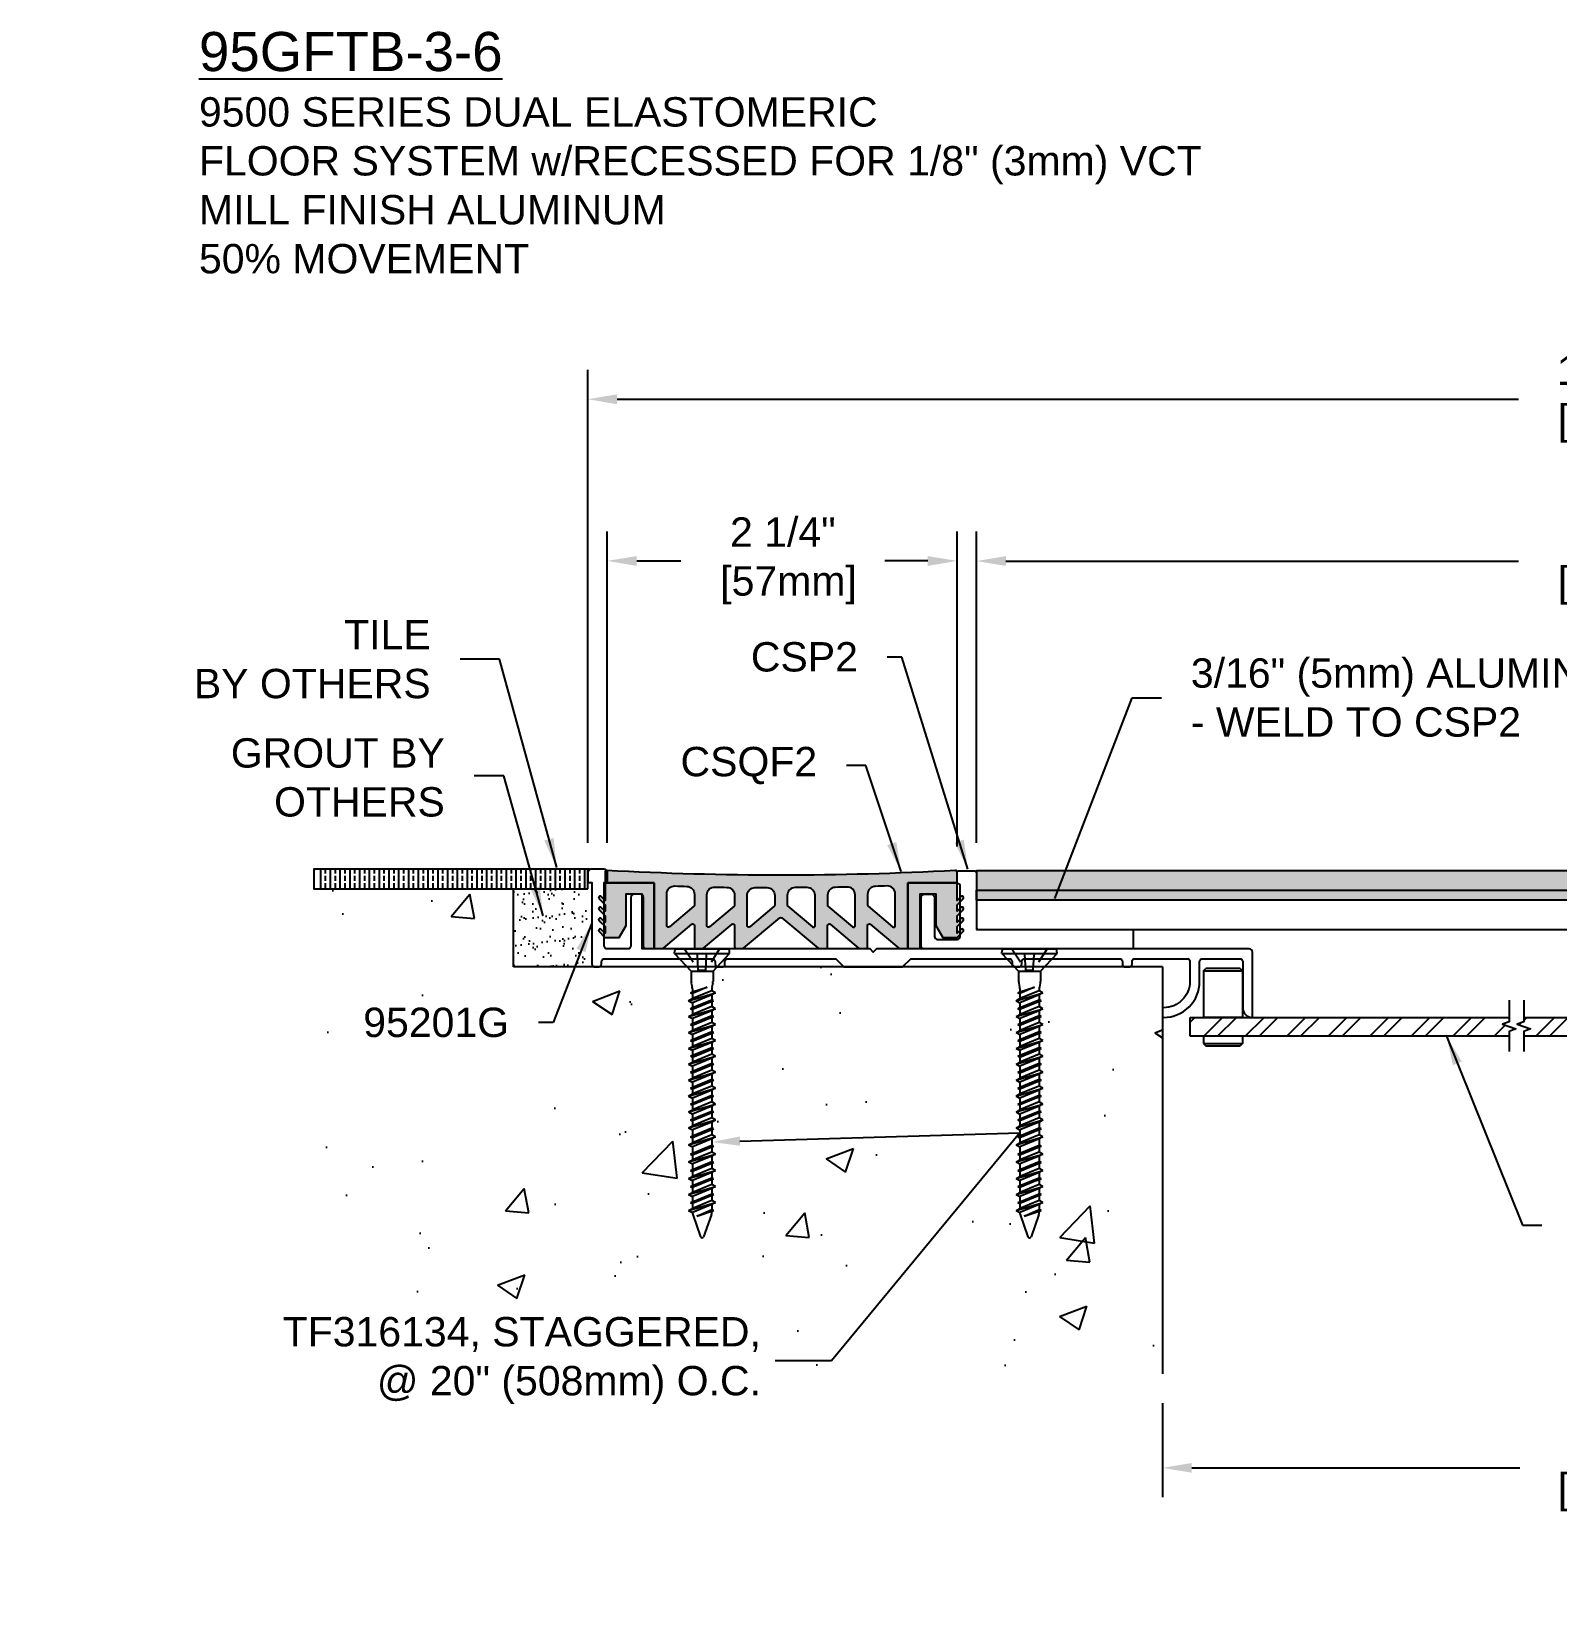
# Model space of a CAD drawing. Header units: inches. Extents: x -1.2 to 38.7, y -2.6 to 7.4.
# Drawn here: x -1.23 to 8.52, y -2.65 to 7.38 of the extents above; entities that cross this region are included whole.
import ezdxf
from ezdxf import colors
from ezdxf.entities.mleader import LeaderData, LeaderLine
from ezdxf.math import Vec2, Vec3

# ---------------------------------------------------------------- set-up
doc = ezdxf.new("R2010")
doc.units = ezdxf.units.IN
doc.header["$MEASUREMENT"] = 0
doc.linetypes.add('DASHED', pattern=[0.75, 0.5, -0.25])
for name, color, linetype in [('anchors', 4, 'Continuous'), ('conditions', 1, 'Continuous'), ('dimensions', 3, 'Continuous'), ('FILLER', 2, 'Continuous'), ('METALS', 7, 'Continuous'), ('text', 2, 'Continuous')]:
    doc.layers.add(name, color=color, linetype=linetype)
doc.styles.add('ARIAL', font='arial.ttf')
doc.dimstyles.new('Arial', dxfattribs={"dimtxt": 0.1875, "dimasz": 0.1875, "dimexe": 0.1875, "dimexo": 0.1875, "dimgap": 0.1875, "dimtad": 0, "dimtih": 1, "dimtoh": 1, "dimdec": 4, "dimzin": 0, "dimdsep": 46, "dimlunit": 4, "dimtxsty": 'ARIAL', "dimcen": 0.09, "dimadec": 0, "dimazin": 0, "dimtfac": 1, "dimtdec": 4, "dimtofl": 0, "dimtmove": 0, "dimatfit": 3, "dimfxl": 0, "dimfrac": 2, "dimtolj": 1, "dimtzin": 0, "dimarcsym": 0})

# ---------------------------------------------------------------- blocks, each defined once
blk = doc.blocks.new('*D1')
at = {"layer": 'DEFPOINTS', "color": 0}
for p in [(13.181, 3.996), (4.806, 2.008), (13.181, 1.903)]:
    blk.add_point(p, dxfattribs=at)
at = {"layer": 'dimensions', "color": 0, "lineweight": -2}
for p, q in [((4.806, 2.195), (4.806, 4.184)), ((13.181, 2.09), (13.181, 4.184)), ((4.994, 3.996), (8.269, 3.996)), ((12.994, 3.996), (9.719, 3.996))]:
    blk.add_line(p, q, dxfattribs=at)
at = {"layer": 'dimensions', "color": 0}
for points in [[(4.994, 4.028), (4.994, 3.965), (4.806, 3.996)], [(12.994, 4.028), (12.994, 3.965), (13.181, 3.996)]]:
    blk.add_solid(points, dxfattribs=at)
at = {"layer": 'dimensions', "color": 0, "insert": (8.994, 3.996), "char_height": 0.1875, "attachment_point": 5, "style": 'ARIAL'}
blk.add_mtext('\\A1;8 3/8"\\P [213mm]', dxfattribs=at)
blk = doc.blocks.new('*D2')
at = {"layer": 'DEFPOINTS', "color": 0}
for p in [(15.666, 5.03), (2.321, 2.008), (15.666, 2.008)]:
    blk.add_point(p, dxfattribs=at)
at = {"layer": 'dimensions', "color": 0, "lineweight": -2}
for p, q in [((2.321, 2.195), (2.321, 5.217)), ((15.666, 2.195), (15.666, 5.217)), ((2.509, 5.03), (8.269, 5.03)), ((15.479, 5.03), (9.719, 5.03))]:
    blk.add_line(p, q, dxfattribs=at)
at = {"layer": 'dimensions', "color": 0}
for points in [[(2.509, 5.061), (2.509, 4.998), (2.321, 5.03)], [(15.479, 5.061), (15.479, 4.998), (15.666, 5.03)]]:
    blk.add_solid(points, dxfattribs=at)
at = {"layer": 'dimensions', "color": 0, "insert": (8.994, 5.03), "char_height": 0.1875, "attachment_point": 5, "style": 'ARIAL'}
blk.add_mtext('\\A1;1\'-1 3/8"\\P [339mm]', dxfattribs=at)
blk = doc.blocks.new('*D4')
at = {"layer": 'DEFPOINTS', "color": 0}
for p in [(5.994, -1.196), (11.994, -1.196), (11.994, -1.797)]:
    blk.add_point(p, dxfattribs=at)
at = {"layer": 'dimensions', "color": 0, "lineweight": -2}
for p, q in [((5.994, -1.383), (5.994, -1.985)), ((11.994, -1.383), (11.994, -1.985)), ((6.181, -1.797), (8.278, -1.797)), ((11.806, -1.797), (9.71, -1.797))]:
    blk.add_line(p, q, dxfattribs=at)
at = {"layer": 'dimensions', "color": 0}
for points in [[(6.181, -1.766), (6.181, -1.828), (5.994, -1.797)], [(11.806, -1.766), (11.806, -1.828), (11.994, -1.797)]]:
    blk.add_solid(points, dxfattribs=at)
at = {"layer": 'dimensions', "color": 0, "insert": (8.994, -1.797), "char_height": 0.1875, "attachment_point": 5, "style": 'ARIAL'}
blk.add_mtext('\\A1;6"\\P [152mm]', dxfattribs=at)
blk = doc.blocks.new('*D5')
at = {"layer": 'DEFPOINTS', "color": 0}
for p in [(4.681, 3.997), (2.446, 2.008), (4.681, 1.985)]:
    blk.add_point(p, dxfattribs=at)
at = {"layer": 'dimensions', "color": 0, "lineweight": -2}
for p, q in [((2.446, 2.195), (2.446, 4.184)), ((4.681, 2.173), (4.681, 4.184)), ((2.634, 3.997), (2.916, 3.997)), ((4.494, 3.997), (4.22, 3.997))]:
    blk.add_line(p, q, dxfattribs=at)
at = {"layer": 'dimensions', "color": 0}
for points in [[(2.634, 4.028), (2.634, 3.965), (2.446, 3.997)], [(4.494, 4.028), (4.494, 3.965), (4.681, 3.997)]]:
    blk.add_solid(points, dxfattribs=at)
at = {"layer": 'dimensions', "color": 0, "insert": (3.568, 3.997), "char_height": 0.1875, "attachment_point": 5, "style": 'ARIAL'}
blk.add_mtext('\\A1;2 1/4"\\P [57mm]', dxfattribs=at)
blk = doc.blocks.new('csp2')
blk.add_lwpolyline([(0, 0.33, -0.414214), (0.02, 0.35), (0.066, 0.35, -0.414214), (0.086, 0.33), (0.086, 0.08, 0.414214), (0.106, 0.06), (0.23, 0.06, 0.414214), (0.25, 0.08), (0.25, 0.405, 0.414214), (0.24, 0.415, -0.414214), (0.23, 0.425), (0.23, 0.49, -0.414214), (0.24, 0.5), (0.335, 0.5, -0.414214), (0.355, 0.48), (0.355, 0.135, 0.414214), (0.365, 0.125), (1.355, 0.125), (1.355, 0), (0.335, 0), (0.02, 0, -0.414214), (0, 0.02)], format="xyb", close=True)
blk = doc.blocks.new('A$C63CB1885')
for p, q in [((-0.176, 0), (-0.175, 0.018)), ((-0.176, 0), (0.176, 0)), ((-0.176, 0), (-0.07, -0.113)), ((-0.163, 0.029), (0.163, 0.029)), ((0.07, -0.113), (0.176, 0)), ((0.176, 0), (0.175, 0.018)), ((-0.07, -0.113), (0.07, -0.113)), ((-0.07, -0.113), (-0.07, -0.18)), ((-0.069, -0.189), (-0.063, -0.215)), ((0.069, -0.189), (0.063, -0.215)), ((0.07, -0.113), (0.07, -0.18)), ((-0.086, -0.302), (0.086, -0.251)), ((-0.086, -0.302), (-0.062, -0.289)), ((-0.074, -0.251), (0.032, -0.215)), ((-0.074, -0.251), (-0.062, -0.245)), ((-0.074, -0.251), (-0.062, -0.257)), ((-0.062, -0.245), (0.032, -0.215)), ((0.032, -0.215), (-0.062, -0.257)), ((-0.062, -0.225), (-0.062, -0.245)), ((0.062, -0.238), (-0.062, -0.289)), ((-0.062, -0.257), (-0.062, -0.289)), ((0.062, -0.264), (-0.062, -0.315)), ((-0.062, -0.346), (0.062, -0.296)), ((0.062, -0.225), (0.062, -0.238)), ((0.086, -0.251), (0.062, -0.238)), ((0.086, -0.251), (0.062, -0.264)), ((0.062, -0.264), (0.062, -0.296)), ((0.074, -0.302), (0.062, -0.296)), ((-0.086, -0.302), (-0.062, -0.315)), ((-0.086, -0.403), (0.086, -0.353)), ((-0.086, -0.403), (-0.062, -0.391)), ((-0.074, -0.353), (0.074, -0.302)), ((-0.074, -0.353), (-0.062, -0.346)), ((-0.074, -0.353), (-0.062, -0.359)), ((0.062, -0.308), (-0.062, -0.359)), ((-0.062, -0.315), (-0.062, -0.346)), ((0.062, -0.34), (-0.062, -0.391)), ((-0.062, -0.359), (-0.062, -0.391)), ((0.062, -0.366), (-0.062, -0.416)), ((-0.062, -0.448), (0.062, -0.397)), ((0.074, -0.302), (0.062, -0.308)), ((0.062, -0.308), (0.062, -0.34)), ((0.086, -0.353), (0.062, -0.34)), ((0.086, -0.353), (0.062, -0.366)), ((0.062, -0.366), (0.062, -0.397)), ((0.074, -0.403), (0.062, -0.397)), ((-0.086, -0.403), (-0.062, -0.416)), ((-0.086, -0.505), (0.086, -0.454)), ((-0.086, -0.505), (-0.062, -0.492)), ((-0.074, -0.454), (0.074, -0.403)), ((-0.074, -0.454), (-0.062, -0.448)), ((-0.074, -0.454), (-0.062, -0.46)), ((0.062, -0.41), (-0.062, -0.46)), ((-0.062, -0.416), (-0.062, -0.448)), ((0.062, -0.441), (-0.062, -0.492)), ((-0.062, -0.46), (-0.062, -0.492)), ((0.062, -0.467), (-0.062, -0.518)), ((-0.062, -0.55), (0.062, -0.499)), ((0.074, -0.403), (0.062, -0.41)), ((0.062, -0.41), (0.062, -0.441)), ((0.086, -0.454), (0.062, -0.441)), ((0.086, -0.454), (0.062, -0.467)), ((0.062, -0.467), (0.062, -0.499)), ((0.074, -0.505), (0.062, -0.499)), ((-0.086, -0.505), (-0.062, -0.518)), ((-0.086, -0.607), (0.086, -0.556)), ((-0.086, -0.607), (-0.062, -0.594)), ((-0.074, -0.556), (0.074, -0.505)), ((-0.074, -0.556), (-0.062, -0.55)), ((-0.074, -0.556), (-0.062, -0.562)), ((0.062, -0.511), (-0.062, -0.562)), ((-0.062, -0.518), (-0.062, -0.55)), ((0.062, -0.543), (-0.062, -0.594)), ((-0.062, -0.562), (-0.062, -0.594)), ((0.062, -0.569), (-0.062, -0.619)), ((-0.062, -0.651), (0.062, -0.6)), ((0.074, -0.505), (0.062, -0.511)), ((0.062, -0.511), (0.062, -0.543)), ((0.086, -0.556), (0.062, -0.543)), ((0.086, -0.556), (0.062, -0.569)), ((0.062, -0.569), (0.062, -0.6)), ((0.074, -0.607), (0.062, -0.6)), ((-0.086, -0.607), (-0.062, -0.619)), ((-0.086, -0.708), (0.086, -0.657)), ((-0.086, -0.708), (-0.062, -0.695)), ((-0.074, -0.657), (0.074, -0.607)), ((-0.074, -0.657), (-0.062, -0.651)), ((-0.074, -0.657), (-0.062, -0.664)), ((0.062, -0.613), (-0.062, -0.664)), ((-0.062, -0.619), (-0.062, -0.651)), ((0.062, -0.644), (-0.062, -0.695)), ((-0.062, -0.664), (-0.062, -0.695)), ((0.062, -0.67), (-0.062, -0.721)), ((0.074, -0.607), (0.062, -0.613)), ((0.062, -0.613), (0.062, -0.644)), ((0.086, -0.657), (0.062, -0.644)), ((0.086, -0.657), (0.062, -0.67)), ((0.062, -0.67), (0.062, -0.702)), ((-0.086, -0.708), (-0.062, -0.721)), ((-0.086, -0.81), (0.086, -0.759)), ((-0.086, -0.81), (-0.062, -0.797)), ((-0.074, -0.759), (0.074, -0.708)), ((-0.074, -0.759), (-0.062, -0.753)), ((-0.074, -0.759), (-0.062, -0.765)), ((-0.062, -0.753), (0.062, -0.702)), ((0.062, -0.714), (-0.062, -0.765)), ((-0.062, -0.721), (-0.062, -0.753)), ((0.062, -0.746), (-0.062, -0.797)), ((-0.062, -0.765), (-0.062, -0.797)), ((0.062, -0.772), (-0.062, -0.823)), ((0.074, -0.708), (0.062, -0.702)), ((0.074, -0.708), (0.062, -0.714)), ((0.062, -0.714), (0.062, -0.746)), ((0.086, -0.759), (0.062, -0.746)), ((0.086, -0.759), (0.062, -0.772)), ((0.062, -0.772), (0.062, -0.804)), ((-0.086, -0.81), (-0.062, -0.823)), ((-0.086, -0.911), (0.086, -0.86)), ((-0.086, -0.911), (-0.062, -0.898)), ((-0.074, -0.86), (0.074, -0.81)), ((-0.074, -0.86), (-0.062, -0.854)), ((-0.074, -0.86), (-0.062, -0.867)), ((-0.062, -0.854), (0.062, -0.804)), ((0.062, -0.816), (-0.062, -0.867)), ((-0.062, -0.823), (-0.062, -0.854)), ((0.062, -0.848), (-0.062, -0.898)), ((-0.062, -0.867), (-0.062, -0.898)), ((0.062, -0.873), (-0.062, -0.924)), ((0.074, -0.81), (0.062, -0.804)), ((0.074, -0.81), (0.062, -0.816)), ((0.062, -0.816), (0.062, -0.848)), ((0.086, -0.86), (0.062, -0.848)), ((0.086, -0.86), (0.062, -0.873)), ((0.062, -0.873), (0.062, -0.905)), ((-0.086, -0.911), (-0.062, -0.924)), ((-0.086, -1.013), (0.086, -0.962)), ((-0.086, -1.013), (-0.062, -1)), ((-0.074, -0.962), (0.074, -0.911)), ((-0.074, -0.962), (-0.062, -0.956)), ((-0.074, -0.962), (-0.062, -0.968)), ((-0.062, -0.956), (0.062, -0.905)), ((0.062, -0.917), (-0.062, -0.968)), ((-0.062, -0.924), (-0.062, -0.956)), ((0.062, -0.949), (-0.062, -1)), ((-0.062, -0.968), (-0.062, -1)), ((0.062, -0.975), (-0.062, -1.026)), ((0.074, -0.911), (0.062, -0.905)), ((0.074, -0.911), (0.062, -0.917)), ((0.062, -0.917), (0.062, -0.949)), ((0.086, -0.962), (0.062, -0.949)), ((0.086, -0.962), (0.062, -0.975)), ((0.062, -0.975), (0.062, -1.007)), ((-0.086, -1.013), (-0.062, -1.026)), ((-0.086, -1.114), (0.086, -1.064)), ((-0.086, -1.114), (-0.062, -1.101)), ((-0.074, -1.064), (0.074, -1.013)), ((-0.074, -1.064), (-0.062, -1.057)), ((-0.074, -1.064), (-0.062, -1.07)), ((-0.062, -1.057), (0.062, -1.007)), ((0.062, -1.019), (-0.062, -1.07)), ((-0.062, -1.026), (-0.062, -1.057)), ((0.062, -1.051), (-0.062, -1.101)), ((-0.062, -1.07), (-0.062, -1.101)), ((0.062, -1.077), (-0.062, -1.127)), ((0.074, -1.013), (0.062, -1.007)), ((0.074, -1.013), (0.062, -1.019)), ((0.062, -1.019), (0.062, -1.051)), ((0.086, -1.064), (0.062, -1.051)), ((0.086, -1.064), (0.062, -1.077)), ((0.062, -1.077), (0.062, -1.115)), ((-0.086, -1.114), (-0.062, -1.127)), ((-0.086, -1.222), (0.086, -1.171)), ((-0.074, -1.171), (0.074, -1.121)), ((-0.074, -1.171), (-0.062, -1.165)), ((-0.074, -1.171), (-0.062, -1.178)), ((-0.062, -1.165), (0.062, -1.115)), ((0.062, -1.127), (-0.062, -1.178)), ((-0.062, -1.127), (-0.062, -1.165)), ((0.062, -1.159), (-0.062, -1.209)), ((-0.062, -1.178), (-0.062, -1.209)), ((0.062, -1.184), (-0.062, -1.235)), ((0.074, -1.121), (0.062, -1.115)), ((0.074, -1.121), (0.062, -1.127)), ((0.062, -1.127), (0.062, -1.159)), ((0.086, -1.171), (0.062, -1.159)), ((0.086, -1.171), (0.062, -1.184)), ((0.062, -1.184), (0.062, -1.225)), ((-0.086, -1.222), (-0.062, -1.209)), ((-0.086, -1.222), (-0.062, -1.235)), ((-0.086, -1.332), (0.086, -1.282)), ((-0.074, -1.282), (0.074, -1.231)), ((-0.074, -1.282), (-0.062, -1.275)), ((-0.074, -1.282), (-0.062, -1.288)), ((-0.062, -1.275), (0.062, -1.225)), ((-0.062, -1.235), (-0.062, -1.275)), ((0.062, -1.237), (-0.062, -1.288)), ((0.062, -1.269), (-0.062, -1.319)), ((-0.062, -1.288), (-0.062, -1.319)), ((0.062, -1.295), (-0.062, -1.345)), ((0.074, -1.231), (0.062, -1.225)), ((0.074, -1.231), (0.062, -1.237)), ((0.062, -1.237), (0.062, -1.269)), ((0.086, -1.282), (0.062, -1.269)), ((0.086, -1.282), (0.062, -1.295)), ((0.062, -1.295), (0.062, -1.33)), ((-0.086, -1.332), (-0.062, -1.319)), ((-0.086, -1.332), (-0.062, -1.345)), ((-0.086, -1.438), (0.086, -1.387)), ((-0.074, -1.387), (0.074, -1.336)), ((-0.074, -1.387), (-0.062, -1.381)), ((-0.074, -1.387), (-0.062, -1.393)), ((-0.062, -1.381), (0.062, -1.33)), ((0.062, -1.343), (-0.062, -1.393)), ((-0.062, -1.345), (-0.062, -1.381)), ((0.062, -1.374), (-0.062, -1.425)), ((-0.062, -1.393), (-0.062, -1.425)), ((0.062, -1.4), (-0.062, -1.451)), ((0.074, -1.336), (0.062, -1.33)), ((0.074, -1.336), (0.062, -1.343)), ((0.062, -1.343), (0.062, -1.374)), ((0.086, -1.387), (0.062, -1.374)), ((0.086, -1.387), (0.062, -1.4)), ((0.062, -1.4), (0.062, -1.433)), ((-0.086, -1.438), (-0.062, -1.425)), ((-0.086, -1.438), (-0.062, -1.451)), ((-0.086, -1.54), (0.086, -1.489)), ((-0.074, -1.489), (0.074, -1.439)), ((-0.074, -1.489), (-0.062, -1.483)), ((-0.074, -1.489), (-0.062, -1.496)), ((-0.062, -1.483), (0.062, -1.433)), ((0.062, -1.445), (-0.062, -1.496)), ((-0.062, -1.451), (-0.062, -1.483)), ((0.062, -1.477), (-0.062, -1.527)), ((-0.062, -1.496), (-0.062, -1.527)), ((0.062, -1.502), (-0.062, -1.553)), ((0.074, -1.439), (0.062, -1.433)), ((0.074, -1.439), (0.062, -1.445)), ((0.062, -1.445), (0.062, -1.477)), ((0.086, -1.489), (0.062, -1.477)), ((0.086, -1.489), (0.062, -1.502)), ((0.062, -1.502), (0.062, -1.535)), ((-0.086, -1.54), (-0.062, -1.527)), ((-0.086, -1.54), (-0.062, -1.553)), ((-0.086, -1.643), (0.086, -1.592)), ((-0.074, -1.592), (0.074, -1.541)), ((-0.074, -1.592), (-0.062, -1.586)), ((-0.074, -1.592), (-0.062, -1.598)), ((-0.062, -1.586), (0.062, -1.535)), ((0.062, -1.547), (-0.062, -1.598)), ((-0.062, -1.553), (-0.062, -1.586)), ((0.062, -1.579), (-0.062, -1.63)), ((-0.062, -1.598), (-0.062, -1.63)), ((0.074, -1.541), (0.062, -1.535)), ((0.074, -1.541), (0.062, -1.547)), ((0.062, -1.547), (0.062, -1.579)), ((0.086, -1.592), (0.062, -1.579)), ((0.086, -1.592), (0.062, -1.605)), ((-0.086, -1.643), (-0.062, -1.63)), ((-0.086, -1.643), (-0.062, -1.655)), ((0.062, -1.605), (-0.062, -1.655)), ((-0.06, -1.668), (-0.01, -1.81)), ((-0.034, -1.679), (0.062, -1.636)), ((-0.034, -1.679), (0.074, -1.643)), ((0.062, -1.649), (-0.034, -1.679)), ((0.06, -1.668), (0.01, -1.81)), ((0.062, -1.605), (0.062, -1.652)), ((0.074, -1.643), (0.062, -1.636)), ((0.074, -1.643), (0.062, -1.649))]:
    blk.add_line(p, q)
at = {"linetype": 'DASHED', "ltscale": 0.025}
for p, q in [((-0.113, 0.029), (-0.024, -0.106)), ((-0.024, -0.106), (-0.031, 0.028)), ((0.024, -0.106), (0.031, 0.029)), ((0.112, 0.029), (0.024, -0.106)), ((-0.024, -0.106), (0.024, -0.106))]:
    blk.add_line(p, q, dxfattribs=at)
for centre, radius, start, end in [((-0.163, 0.017), 0.0112, 90, 175), ((0.163, 0.017), 0.0112, 5, 90), ((-0.023, -0.18), 0.0465, 180, 191.9357), ((0.023, -0.18), 0.0465, 348.0643, 0), ((-0.109, -0.225), 0.0465, 0, 11.9357), ((0.109, -0.225), 0.0465, 168.0643, 180), ((-0.016, -1.652), 0.0465, 183.9476, 199.3058), ((0.016, -1.652), 0.0465, 340.6942, 0), ((0, -1.806), 0.0106, 204.1001, 335.8999)]:
    blk.add_arc(centre, radius, start, end)
blk = doc.blocks.new('TF316134')
blk.add_blockref('A$C63CB1885', (0, -0.0285))
blk = doc.blocks.new('CSQF2')
h = blk.add_hatch(color=256)
h.paths.add_polyline_path([(4.559, 1.888, 0.430422), (4.548, 1.898, -0.027516), (2.319, 1.898, 0.430422), (2.309, 1.888), (2.309, 1.819), (2.624, 1.819), (2.624, 1.399), (2.676, 1.399, 0.176327), (2.682, 1.401), (2.864, 1.554, -0.63707), (2.88, 1.546), (2.88, 1.409, 0.414214), (2.89, 1.399), (2.932, 1.399, 0.176327), (2.939, 1.401), (3.121, 1.554, -0.63707), (3.137, 1.546), (3.137, 1.409, 0.414214), (3.147, 1.399), (3.189, 1.399, 0.176327), (3.195, 1.401), (3.427, 1.596, -0.36397), (3.44, 1.596), (3.672, 1.401, 0.176327), (3.679, 1.399), (3.721, 1.399, 0.414214), (3.731, 1.409), (3.731, 1.546, -0.63707), (3.747, 1.554), (3.929, 1.401, 0.176327), (3.935, 1.399), (3.977, 1.399, 0.414214), (3.987, 1.409), (3.987, 1.546, -0.63707), (4.004, 1.554), (4.186, 1.401, 0.176327), (4.192, 1.399), (4.244, 1.399), (4.244, 1.819), (4.559, 1.819)])
h.paths.add_polyline_path([(3.267, 1.788, 0.000939), (3.344, 1.788, -0.412919), (3.394, 1.738), (3.394, 1.676, -0.221695), (3.39, 1.669), (3.234, 1.537, -0.63707), (3.217, 1.545), (3.217, 1.738, -0.416611)], flags=16)
h.paths.add_polyline_path([(3.137, 1.74), (3.137, 1.676, -0.221695), (3.134, 1.669), (2.977, 1.537, -0.63707), (2.96, 1.545), (2.96, 1.742, -0.420307), (3.012, 1.792, 0.000939), (3.088, 1.79, -0.409242)], flags=16)
h.paths.add_polyline_path([(3.524, 1.788, 0.000939), (3.6, 1.788, -0.416611), (3.651, 1.738), (3.651, 1.545, -0.63707), (3.634, 1.537), (3.478, 1.669, -0.221695), (3.474, 1.676), (3.474, 1.738, -0.412919)], flags=16)
h.paths.add_polyline_path([(2.88, 1.746), (2.88, 1.676, -0.221695), (2.877, 1.669), (2.72, 1.537, -0.63707), (2.704, 1.545), (2.704, 1.749, -0.424014), (2.756, 1.799, 0.000939), (2.832, 1.796, -0.405574)], flags=16)
h.paths.add_polyline_path([(3.78, 1.79, 0.000939), (3.856, 1.792, -0.420307), (3.907, 1.742), (3.907, 1.545, -0.63707), (3.891, 1.537), (3.734, 1.669, -0.221695), (3.731, 1.676), (3.731, 1.74, -0.409242)], flags=16)
h.paths.add_polyline_path([(4.036, 1.796, 0.000939), (4.112, 1.799, -0.424014), (4.164, 1.749), (4.164, 1.545, -0.63707), (4.147, 1.537), (3.991, 1.669, -0.221695), (3.987, 1.676), (3.987, 1.746, -0.405574)], flags=16)
h.paths.add_polyline_path([(2.624, 1.819), (2.309, 1.819), (2.309, 1.707), (2.285, 1.731, 0.414214), (2.271, 1.731, 0.414214), (2.271, 1.717), (2.309, 1.679), (2.309, 1.637), (2.285, 1.661, 0.414214), (2.271, 1.661, 0.414214), (2.271, 1.647), (2.309, 1.609), (2.309, 1.567), (2.285, 1.591, 0.414214), (2.271, 1.591, 0.414214), (2.271, 1.577), (2.309, 1.539), (2.309, 1.497), (2.285, 1.521, 0.414214), (2.271, 1.521, 0.414214), (2.271, 1.507), (2.306, 1.472, 0.198912), (2.313, 1.469), (2.399, 1.469), (2.444, 1.547), (2.444, 1.749), (2.544, 1.749), (2.544, 1.399), (2.624, 1.399)])
h.paths.add_polyline_path([(4.324, 1.749), (4.424, 1.749), (4.424, 1.547), (4.469, 1.469), (4.555, 1.469, 0.198912), (4.562, 1.472), (4.597, 1.507, 0.414214), (4.597, 1.521, 0.414214), (4.583, 1.521), (4.559, 1.497), (4.559, 1.539), (4.597, 1.577, 0.414214), (4.597, 1.591, 0.414214), (4.583, 1.591), (4.559, 1.567), (4.559, 1.609), (4.597, 1.647, 0.414214), (4.597, 1.661, 0.414214), (4.583, 1.661), (4.559, 1.637), (4.559, 1.679), (4.597, 1.717, 0.414214), (4.597, 1.731, 0.414214), (4.583, 1.731), (4.559, 1.707), (4.559, 1.819), (4.244, 1.819), (4.244, 1.399), (4.324, 1.399)])
for p, q in [((2.309, 1.819), (2.624, 1.819)), ((2.624, 1.819), (2.309, 1.819)), ((2.624, 1.819), (2.624, 1.399)), ((2.624, 1.399), (2.624, 1.819)), ((4.244, 1.819), (4.244, 1.399)), ((4.559, 1.819), (4.244, 1.819)), ((4.244, 1.819), (4.559, 1.819)), ((4.244, 1.399), (4.244, 1.819))]:
    blk.add_line(p, q)
for points in [[(2.89, 1.399), (2.932, 1.399, 0.176327), (2.939, 1.401), (3.121, 1.554, -0.63707), (3.137, 1.546), (3.137, 1.409, 0.414214), (3.147, 1.399), (3.189, 1.399, 0.176327), (3.195, 1.401), (3.427, 1.596, -0.36397), (3.44, 1.596), (3.672, 1.401, 0.176327), (3.679, 1.399), (3.721, 1.399, 0.414214), (3.731, 1.409), (3.731, 1.546, -0.63707), (3.747, 1.554), (3.929, 1.401, 0.176327), (3.935, 1.399), (3.977, 1.399, 0.414214), (3.987, 1.409), (3.987, 1.546, -0.63707), (4.004, 1.554), (4.186, 1.401, 0.176327), (4.192, 1.399), (4.244, 1.399), (4.324, 1.399), (4.324, 1.749), (4.424, 1.749), (4.424, 1.547), (4.469, 1.469), (4.555, 1.469, 0.198912), (4.562, 1.472), (4.597, 1.507, 0.414214), (4.597, 1.521, 0.414214), (4.583, 1.521), (4.559, 1.497), (4.559, 1.539), (4.597, 1.577, 0.414214), (4.597, 1.591, 0.414214), (4.583, 1.591), (4.559, 1.567), (4.559, 1.609), (4.597, 1.647, 0.414214), (4.597, 1.661, 0.414214), (4.583, 1.661), (4.559, 1.637), (4.559, 1.679), (4.597, 1.717, 0.414214), (4.597, 1.731, 0.414214), (4.583, 1.731), (4.559, 1.707), (4.559, 1.819), (4.559, 1.888, 0.430422), (4.548, 1.898, -0.027516), (2.319, 1.898, 0.430422), (2.309, 1.888), (2.309, 1.819), (2.309, 1.707), (2.285, 1.731, 0.414214), (2.271, 1.731, 0.414214), (2.271, 1.717), (2.309, 1.679), (2.309, 1.637), (2.285, 1.661, 0.414214), (2.271, 1.661, 0.414214), (2.271, 1.647), (2.309, 1.609), (2.309, 1.567), (2.285, 1.591, 0.414214), (2.271, 1.591, 0.414214), (2.271, 1.577), (2.309, 1.539), (2.309, 1.497), (2.285, 1.521, 0.414214), (2.271, 1.521, 0.414214), (2.271, 1.507), (2.306, 1.472, 0.198912), (2.313, 1.469), (2.399, 1.469), (2.444, 1.547), (2.444, 1.749), (2.544, 1.749), (2.544, 1.399), (2.624, 1.399), (2.676, 1.399, 0.176327), (2.682, 1.401), (2.864, 1.554, -0.63707), (2.88, 1.546), (2.88, 1.409, 0.414214)], [(2.88, 1.676, -0.221695), (2.877, 1.669), (2.72, 1.537, -0.63707), (2.704, 1.545), (2.704, 1.749, -0.424014), (2.756, 1.799, 0.000939), (2.832, 1.796, -0.405574), (2.88, 1.746)], [(3.137, 1.74), (3.137, 1.676, -0.221695), (3.134, 1.669), (2.977, 1.537, -0.63707), (2.96, 1.545), (2.96, 1.742, -0.420307), (3.012, 1.792, 0.000939), (3.088, 1.79, -0.409242)], [(3.394, 1.738), (3.394, 1.676, -0.221695), (3.39, 1.669), (3.234, 1.537, -0.63707), (3.217, 1.545), (3.217, 1.738, -0.416611), (3.267, 1.788, 0.000939), (3.344, 1.788, -0.412919)], [(3.474, 1.738), (3.474, 1.676, 0.221695), (3.478, 1.669), (3.634, 1.537, 0.63707), (3.651, 1.545), (3.651, 1.738, 0.416611), (3.6, 1.788, -0.000939), (3.524, 1.788, 0.412919)], [(3.78, 1.79, 0.409242), (3.731, 1.74), (3.731, 1.676, 0.221695), (3.734, 1.669), (3.891, 1.537, 0.63707), (3.907, 1.545), (3.907, 1.742, 0.420307), (3.856, 1.792, -0.000939)], [(3.987, 1.746), (3.987, 1.676, 0.221695), (3.991, 1.669), (4.147, 1.537, 0.63707), (4.164, 1.545), (4.164, 1.749, 0.424014), (4.112, 1.799, -0.000939), (4.036, 1.796, 0.405574)]]:
    blk.add_lwpolyline(points, format="xyb", close=True)
blk = doc.blocks.new('PIN')
for p, q in [((-0.16, 0.17), (-0.145, 0.185)), ((-0.16, 0.17), (0.09, 0.17)), ((-0.16, 0.17), (-0.16, -0.128)), ((0.075, 0.185), (-0.145, 0.185)), ((0.075, 0.185), (0.09, 0.17)), ((0.09, 0.17), (0.09, -0.128)), ((0.09, -0.128), (-0.16, -0.128)), ((0.09, -0.248), (-0.16, -0.248)), ((-0.16, -0.248), (-0.16, -0.295)), ((-0.16, -0.295), (0.09, -0.295)), ((-0.16, -0.295), (-0.145, -0.31)), ((0.09, -0.295), (0.075, -0.31)), ((0.09, -0.248), (0.09, -0.295)), ((-0.145, -0.31), (0.075, -0.31))]:
    blk.add_line(p, q)
blk = doc.blocks.new('PB614')
h = blk.add_hatch()
h.set_pattern_fill('ANSI32', color=256, scale=0.5, style=0)
h.set_pattern_definition([(45, (-1.4139, -4.05944), (-0.1325825, 0.1325825), []), (45, (-1.3255, -4.05944), (-0.1325825, 0.1325825), [])])
h.paths.add_polyline_path([(10.216, 3.658), (8.207, 3.658), (8.207, 3.63), (8.164, 3.615), (8.25, 3.584), (8.207, 3.568), (8.207, 3.538), (10.216, 3.538)])
h.paths.add_polyline_path([(8.113, 3.538), (8.113, 3.568), (8.156, 3.584), (8.071, 3.615), (8.113, 3.63), (8.113, 3.658), (6.702, 3.658), (6.702, 3.63), (6.659, 3.615), (6.745, 3.584), (6.702, 3.568), (6.702, 3.538)])
h.paths.add_polyline_path([(6.651, 3.584), (6.565, 3.615), (6.608, 3.63), (6.608, 3.658), (4.569, 3.658), (4.569, 3.538), (6.608, 3.538), (6.608, 3.568)])
for p, q in [((4.569, 3.538), (4.569, 3.658)), ((4.569, 3.658), (6.608, 3.658)), ((6.702, 3.658), (8.113, 3.658)), ((8.207, 3.658), (10.216, 3.658)), ((10.216, 3.658), (10.216, 3.538)), ((6.608, 3.538), (4.569, 3.538)), ((8.113, 3.538), (6.702, 3.538)), ((10.216, 3.538), (8.207, 3.538))]:
    blk.add_line(p, q)
at = {"linetype": 'Continuous'}
for points in [[(6.608, 3.767), (6.608, 3.63), (6.565, 3.615), (6.651, 3.584), (6.608, 3.568), (6.608, 3.44)], [(6.702, 3.767), (6.702, 3.63), (6.659, 3.615), (6.745, 3.584), (6.702, 3.568), (6.702, 3.44)], [(8.113, 3.767), (8.113, 3.63), (8.071, 3.615), (8.156, 3.584), (8.113, 3.568), (8.113, 3.44)], [(8.207, 3.767), (8.207, 3.63), (8.164, 3.615), (8.25, 3.584), (8.207, 3.568), (8.207, 3.44)]]:
    blk.add_lwpolyline(points, dxfattribs=at)
blk.add_blockref('PIN', (4.815, 3.786))
at = {"xscale": -1}
blk.add_blockref('PIN', (9.97, 3.786), dxfattribs=at)
blk = doc.blocks.new('95201g')
blk.add_lwpolyline([(-1.772, -0.015), (-1.772, -0.002, -0.414214), (-1.752, 0.018), (-1.065, 0.018, -0.414214), (-1.045, -0.002), (-1.045, -0.015, 0.414214), (-1.025, -0.035), (-1.003, -0.035, 0.414214), (-0.983, -0.015), (-0.983, -0.002, -0.414214), (-0.963, 0.018), (-0.275, 0.018), (-0.222, -0.035), (0.152, -0.035), (0.205, 0.018), (0.832, 0.018, -0.414214), (0.852, -0.002), (0.852, -0.015, 0.414214), (0.872, -0.035), (0.894, -0.035, 0.414214), (0.914, -0.015), (0.914, -0.002, -0.414214), (0.934, 0.018), (1.537, 0.018, -0.414214), (1.557, -0.002), (1.557, -0.015, 0.414214), (1.577, -0.035), (1.599, -0.035, 0.414214), (1.619, -0.015), (1.619, -0.002, -0.414214), (1.639, 0.018), (1.969, 0.018, -0.414214), (1.989, -0.002), (1.989, -0.127, -0.414214), (1.821, -0.295), (1.813, -0.295), (1.813, -0.357), (1.821, -0.357, 0.414214), (2.051, -0.127), (2.051, -0.002, -0.414214), (2.071, 0.018), (2.306, 0.018, -0.414214), (2.326, -0.002), (2.326, -0.295, 0.414214), (2.387, -0.357), (2.388, -0.357), (2.388, 0.06, 0.414214), (2.368, 0.08), (-0.015, 0.08), (-0.035, 0.06), (-0.055, 0.08), (-1.484, 0.08, -0.414214), (-1.504, 0.1), (-1.504, 0.41, 0.414214), (-1.524, 0.43), (-1.564, 0.43, 0.414214), (-1.584, 0.41), (-1.584, 0.1, -0.414214), (-1.604, 0.08), (-1.734, 0.08, -0.414214), (-1.754, 0.1), (-1.754, 0.505), (-1.744, 0.505, 0.414214), (-1.734, 0.515), (-1.734, 0.57, 0.414214), (-1.754, 0.59), (-1.839, 0.59, 0.414214), (-1.859, 0.57), (-1.859, 0.515, 0.414214), (-1.849, 0.505), (-1.834, 0.505), (-1.834, -0.015, 0.414214), (-1.814, -0.035), (-1.792, -0.035, 0.414214)], format="xyb", close=True)

msp = doc.modelspace()

# ---------------------------------------------------------------- hatches: boundary and pattern name
at = {"layer": 'conditions'}
h = msp.add_hatch(dxfattribs=at)
h.set_pattern_fill('ANSI33', color=256, scale=0.25, angle=45, style=0)
h.set_pattern_definition([(90, (0.489094, 3e-05), (-0.0625, 1e-17), []), (90, (0.520344, 0.03128), (-0.0625, 1e-17), [0.03125, -0.015625])])
h.paths.add_polyline_path([(0.59577, 2.02788), (0.59577, 1.90288), (2.30741, 1.90288), (2.30741, 2.00788, -0.41421356), (2.32741, 2.02788)])
h = msp.add_hatch(dxfattribs=at)
h.set_pattern_fill('ANSI33', color=256, scale=0.25, angle=45, style=0)
h.set_pattern_definition([(90, (0, -0.00997), (-0.0625, 1e-17), []), (90, (0.03125, 0.02128), (-0.0625, 1e-17), [0.03125, -0.015625])])
h.paths.add_polyline_path([(4.80631, 2.01788), (4.80631, 1.89288), (13.18131, 1.89288), (13.18131, 2.01788)])
h = msp.add_hatch(dxfattribs=at)
h.set_pattern_fill('AR-CONC', color=256, scale=0.25, style=0)
h.paths.add_polyline_path([(5.0801, -0.15503), (5.05811, -0.14319), (5.08211, -0.13027), (5.08211, -0.09858), (5.06909, -0.09156), (5.08211, -0.08625), (5.08211, -0.05386), (5.05811, -0.04093), (5.08211, -0.02801), (5.08211, 0.00369), (5.06909, 0.0107), (5.08211, 0.01601), (5.08211, 0.0484), (5.05811, 0.06133), (5.08211, 0.07425), (5.08211, 0.10595), (5.06909, 0.11296), (5.08211, 0.11827), (5.08211, 0.15404), (5.05811, 0.16696), (5.08211, 0.17989), (5.08211, 0.21158), (5.06909, 0.21859), (5.08211, 0.22391), (5.08211, 0.26417), (5.05811, 0.27709), (5.08211, 0.29001), (5.08211, 0.32171), (5.06909, 0.32872), (5.08211, 0.33403), (5.08211, 0.37205), (5.05811, 0.38497), (5.08211, 0.3979), (5.08211, 0.42959), (5.06909, 0.4366), (5.08211, 0.44191), (5.08211, 0.47361), (5.05811, 0.48653), (5.08211, 0.49946), (5.08211, 0.53115), (5.06909, 0.53816), (5.08211, 0.54348), (5.08211, 0.57517), (5.05811, 0.5881), (5.08211, 0.60102), (5.08211, 0.63271), (5.06909, 0.63973), (5.08211, 0.64504), (5.08211, 0.67673), (5.05811, 0.68966), (5.08211, 0.70258), (5.08211, 0.73428), (5.06909, 0.74129), (5.08211, 0.7466), (5.08211, 0.7783), (5.05811, 0.79122), (5.08211, 0.80415), (5.08211, 0.83584), (5.06909, 0.84285), (5.08211, 0.84816), (5.08211, 0.87986), (5.05811, 0.89278), (5.08211, 0.90571), (5.08211, 0.9374), (5.06909, 0.94441), (5.08211, 0.94973), (5.08211, 0.98142), (5.05811, 0.99435), (5.08211, 1.00727), (5.08211, 1.03896), (5.06909, 1.04598), (5.08211, 1.05129), (5.08211, 1.08298), (5.05811, 1.09591), (5.08211, 1.10883), (5.08211, 1.14053), (5.06909, 1.14754), (5.08211, 1.15285), (5.08211, 1.18455), (5.05811, 1.19747), (5.08211, 1.2104), (5.08211, 1.24209), (5.07067, 1.24825), (5.07568, 1.25095, 0.27304691), (5.08, 1.29802, -0.0696153), (5.07562, 1.31013), (5.08706, 1.256), (5.17645, 1.2847), (5.08211, 1.24209), (5.08211, 1.2104), (5.20661, 1.26118), (5.20661, 1.27941), (5.21311, 1.31013, 0.05212645), (5.21411, 1.31975), (5.21411, 1.38685), (5.07461, 1.38685), (5.07461, 1.31975, 0.128787), (5.07672, 1.29628, -0.0696153), (5.08111, 1.28416), (5.07461, 1.31489), (5.07461, 1.38685), (5.05947, 1.40284), (3.13666, 1.40284), (3.12151, 1.38685), (3.12151, 1.31489), (3.11502, 1.28416, 0.13295553), (3.11638, 1.2599), (3.13801, 1.24825), (3.11401, 1.23533), (3.11401, 1.20363), (3.12704, 1.19662), (3.11401, 1.19131), (3.11401, 1.15961), (3.13801, 1.14669), (3.11401, 1.13376), (3.11401, 1.10207), (3.12704, 1.09506), (3.11401, 1.08974), (3.11401, 1.05805), (3.13801, 1.04513), (3.11401, 1.0322), (3.11401, 1.00051), (3.12704, 0.99349), (3.11401, 0.98818), (3.11401, 0.95649), (3.13801, 0.94356), (3.11401, 0.93064), (3.11401, 0.89895), (3.12704, 0.89193), (3.11401, 0.88662), (3.11401, 0.85493), (3.13801, 0.842), (3.11401, 0.82908), (3.11401, 0.79738), (3.12704, 0.79037), (3.11401, 0.78506), (3.11401, 0.75336), (3.13801, 0.74044), (3.11401, 0.72751), (3.11401, 0.69582), (3.12704, 0.68881), (3.11401, 0.68349), (3.11401, 0.6518), (3.13801, 0.63888), (3.11401, 0.62595), (3.11401, 0.59426), (3.12704, 0.58724), (3.11401, 0.58193), (3.11401, 0.55024), (3.13801, 0.53731), (3.11401, 0.52439), (3.11401, 0.4927), (3.12704, 0.48568), (3.11401, 0.48037), (3.11401, 0.44868), (3.13801, 0.43575), (3.11401, 0.42283), (3.11401, 0.38482), (3.12704, 0.3778), (3.11401, 0.37249), (3.11401, 0.3408), (3.13801, 0.32787), (3.11401, 0.31495), (3.11401, 0.27469), (3.12704, 0.26767), (3.11401, 0.26236), (3.11401, 0.23067), (3.13801, 0.21774), (3.11401, 0.20482), (3.11401, 0.16906), (3.12704, 0.16204), (3.11401, 0.15673), (3.11401, 0.12504), (3.13801, 0.11211), (3.11401, 0.09919), (3.11401, 0.06679), (3.12704, 0.05978), (3.11401, 0.05447), (3.11401, 0.02277), (3.13801, 0.00985), (3.11401, -0.00308), (3.11401, -0.03547), (3.12704, -0.04248), (3.11401, -0.04779), (3.11401, -0.07949), (3.13801, -0.09241), (3.11401, -0.10534), (3.11401, -0.12896), (3.12853, -0.12242), (3.13998, -0.12858), (3.11401, -0.14257), (3.11401, -0.16078), (3.06199, -0.3093, -0.70927499), (3.04212, -0.31096), (2.9875, -0.15503), (2.96551, -0.14319), (2.98951, -0.13027), (2.98951, -0.09858), (2.97649, -0.09156), (2.98951, -0.08625), (2.98951, -0.05386), (2.96551, -0.04093), (2.98951, -0.02801), (2.98951, 0.00369), (2.97649, 0.0107), (2.98951, 0.01601), (2.98951, 0.0484), (2.96551, 0.06133), (2.98951, 0.07425), (2.98951, 0.10595), (2.97649, 0.11296), (2.98951, 0.11827), (2.98951, 0.15404), (2.96551, 0.16696), (2.98951, 0.17989), (2.98951, 0.21158), (2.97649, 0.21859), (2.98951, 0.22391), (2.98951, 0.26417), (2.96551, 0.27709), (2.98951, 0.29001), (2.98951, 0.32171), (2.97649, 0.32872), (2.98951, 0.33403), (2.98951, 0.37205), (2.96551, 0.38497), (2.98951, 0.3979), (2.98951, 0.42959), (2.97649, 0.4366), (2.98951, 0.44191), (2.98951, 0.47361), (2.96551, 0.48653), (2.98951, 0.49946), (2.98951, 0.53115), (2.97649, 0.53816), (2.98951, 0.54348), (2.98951, 0.57517), (2.96551, 0.5881), (2.98951, 0.60102), (2.98951, 0.63271), (2.97649, 0.63973), (2.98951, 0.64504), (2.98951, 0.67673), (2.96551, 0.68966), (2.98951, 0.70258), (2.98951, 0.73428), (2.97649, 0.74129), (2.98951, 0.7466), (2.98951, 0.7783), (2.96551, 0.79122), (2.98951, 0.80415), (2.98951, 0.83584), (2.97649, 0.84285), (2.98951, 0.84816), (2.98951, 0.87986), (2.96551, 0.89278), (2.98951, 0.90571), (2.98951, 0.9374), (2.97649, 0.94441), (2.98951, 0.94973), (2.98951, 0.98142), (2.96551, 0.99435), (2.98951, 1.00727), (2.98951, 1.03896), (2.97649, 1.04598), (2.98951, 1.05129), (2.98951, 1.08298), (2.96551, 1.09591), (2.98951, 1.10883), (2.98951, 1.14053), (2.97649, 1.14754), (2.98951, 1.15285), (2.98951, 1.18455), (2.96551, 1.19747), (2.98951, 1.2104), (2.98951, 1.24209), (2.97807, 1.24825), (2.98308, 1.25095, 0.27304691), (2.98741, 1.29802, -0.0696153), (2.98302, 1.31013), (2.99446, 1.256), (3.08386, 1.2847), (2.98951, 1.24209), (2.98951, 1.2104), (3.11401, 1.26118), (3.11401, 1.27941), (3.12051, 1.31013, 0.05212645), (3.12151, 1.31975), (3.12151, 1.38685), (2.98201, 1.38685), (2.98201, 1.31975, 0.128787), (2.98412, 1.29628, -0.0696153), (2.98851, 1.28416), (2.98201, 1.31489), (2.98201, 1.38685), (2.96687, 1.40284), (1.84621, 1.40284), (1.84621, 1.90288), (0.56967, 1.90288), (0.56967, -1.17354), (5.99381, -1.17354), (5.99381, 1.39284, 0.41421356), (5.98381, 1.40284), (5.22926, 1.40284), (5.21411, 1.38685), (5.21411, 1.31489), (5.20762, 1.28416, 0.13295553), (5.20898, 1.2599), (5.23061, 1.24825), (5.20661, 1.23533), (5.20661, 1.20363), (5.21964, 1.19662), (5.20661, 1.19131), (5.20661, 1.15961), (5.23061, 1.14669), (5.20661, 1.13376), (5.20661, 1.10207), (5.21964, 1.09506), (5.20661, 1.08974), (5.20661, 1.05805), (5.23061, 1.04513), (5.20661, 1.0322), (5.20661, 1.00051), (5.21964, 0.99349), (5.20661, 0.98818), (5.20661, 0.95649), (5.23061, 0.94356), (5.20661, 0.93064), (5.20661, 0.89895), (5.21964, 0.89193), (5.20661, 0.88662), (5.20661, 0.85493), (5.23061, 0.842), (5.20661, 0.82908), (5.20661, 0.79738), (5.21964, 0.79037), (5.20661, 0.78506), (5.20661, 0.75336), (5.23061, 0.74044), (5.20661, 0.72751), (5.20661, 0.69582), (5.21964, 0.68881), (5.20661, 0.68349), (5.20661, 0.6518), (5.23061, 0.63888), (5.20661, 0.62595), (5.20661, 0.59426), (5.21964, 0.58724), (5.20661, 0.58193), (5.20661, 0.55024), (5.23061, 0.53731), (5.20661, 0.52439), (5.20661, 0.4927), (5.21964, 0.48568), (5.20661, 0.48037), (5.20661, 0.44868), (5.23061, 0.43575), (5.20661, 0.42283), (5.20661, 0.38482), (5.21964, 0.3778), (5.20661, 0.37249), (5.20661, 0.3408), (5.23061, 0.32787), (5.20661, 0.31495), (5.20661, 0.27469), (5.21964, 0.26767), (5.20661, 0.26236), (5.20661, 0.23067), (5.23061, 0.21774), (5.20661, 0.20482), (5.20661, 0.16906), (5.21964, 0.16204), (5.20661, 0.15673), (5.20661, 0.12504), (5.23061, 0.11211), (5.20661, 0.09919), (5.20661, 0.06679), (5.21964, 0.05978), (5.20661, 0.05447), (5.20661, 0.02277), (5.23061, 0.00985), (5.20661, -0.00308), (5.20661, -0.03547), (5.21964, -0.04248), (5.20661, -0.04779), (5.20661, -0.07949), (5.23061, -0.09241), (5.20661, -0.10534), (5.20661, -0.12896), (5.22113, -0.12242), (5.23257, -0.12858), (5.20661, -0.14257), (5.20661, -0.16078), (5.15458, -0.3093, -0.70927499), (5.13472, -0.31096)])
h.paths.add_polyline_path([(-1.23483, 0.15839), (1.91596, 0.15839), (1.91596, 0.86072), (-1.23483, 0.86072)], flags=9)
h = msp.add_hatch(dxfattribs=at)
h.set_pattern_fill('AR-SAND', color=256, scale=0.0625, style=0)
h.paths.add_polyline_path([(2.32131, 1.90288), (1.84621, 1.90288), (1.84621, 1.40284), (2.33131, 1.40284, -0.41421356), (2.32131, 1.41284)])
msp.add_hatch(color=256, dxfattribs=at).paths.add_polyline_path([(4.80631, 1.89284), (4.80631, 1.83038), (13.18131, 1.83038), (13.18131, 1.89284)])

# ---------------------------------------------------------------- linework, layer by layer
for p, q in [((2.32131, 1.90288), (2.32131, 2.02788)), ((1.84621, 1.40288), (1.84621, 1.90288)), ((5.99381, 1.40284), (1.84621, 1.40284)), ((5.99381, 1.40284), (5.99381, -1.19577))]:
    msp.add_line(p, q, dxfattribs=at)
for points in [[(2.33131, 2.02788), (0.56967, 2.02788), (0.56967, 1.90288), (2.32131, 1.90288)], [(13.18131, 1.89284), (13.18131, 2.01784), (4.80631, 2.01784), (4.80631, 1.89284)]]:
    msp.add_lwpolyline(points, dxfattribs=at)
msp.add_lwpolyline([(4.80631, 1.89284), (13.18131, 1.89284), (13.18131, 1.83038), (4.80631, 1.83038)], close=True, dxfattribs=at)
at = {"layer": 'METALS'}
msp.add_lwpolyline([(4.80631, 1.83038), (4.80631, 1.64288), (13.18131, 1.64288), (13.18131, 1.83038)], close=True, dxfattribs=at)

# ---------------------------------------------------------------- block references
at = {"layer": 'anchors'}
for name, p in [('TF316134', (3.05176, 1.51784)), ('TF316134', (5.14436, 1.51784)), ('PB614', (1.6014, -2.57726))]:
    msp.add_blockref(name, p, dxfattribs=at)
at = {"layer": 'FILLER'}
msp.add_blockref('CSQF2', (0.12243, 0.12154), dxfattribs=at)
at = {"layer": 'METALS'}
for name, p in [('95201g', (4.18066, 1.43765)), ('csp2', (4.45131, 1.51788))]:
    msp.add_blockref(name, p, dxfattribs=at)

# ---------------------------------------------------------------- texts
at = {"layer": 'text', "insert": (-0.16373, 7.37612), "char_height": 0.25, "width": 7.03125, "attachment_point": 1, "style": 'ARIAL'}
msp.add_mtext('{\\L95GFTB-3-6\\P\\H0.75x;\\l9500 SERIES DUAL ELASTOMERIC\\PFLOOR SYSTEM w/RECESSED FOR 1/8" (3mm) VCT\\PMILL FINISH ALUMINUM\\P50% MOVEMENT}', dxfattribs=at)
at = {"layer": 'text', "char_height": 0.1875, "style": 'ARIAL'}
for s, insert, attachment_point in [('TILE\\PBY OTHERS', (1.31708, 3.36849), 6), ('CSP2', (4.04761, 3.38291), 6), ('3/16" (5mm) ALUMINUM PLATE,\\P- WELD TO CSP2', (6.17562, 3.12321), 4), ('GROUT BY\\POTHERS', (1.40755, 2.61267), 6), ('CSQF2', (3.7871, 2.6892), 6), ('95201G', (1.81809, 1.04777), 6)]:
    msp.add_mtext(s, dxfattribs=dict(at, insert=insert, attachment_point=attachment_point))

# ---------------------------------------------------------------- dimensions: what is measured, and where the dimension line sits
at = {"layer": 'dimensions'}
for base, p1, p2, picture, middle in [((15.66631, 5.02969), (2.32131, 2.00785), (15.66631, 2.00785), '*D2', (8.99381, 5.02969)), ((4.68131, 3.99661), (2.44631, 2.00785), (4.68131, 1.98535), '*D5', (3.56831, 3.99661)), ((13.18131, 3.9963), (4.80631, 2.00785), (13.18131, 1.90285), '*D1', (8.99381, 3.9963)), ((11.99381, -1.79706), (5.99381, -1.19577), (11.99381, -1.19577), '*D4', (8.99381, -1.79706))]:
    dim = msp.add_linear_dim(base=base, p1=p1, p2=p2, dimstyle='Arial', override={"dimpost": '\\X'}, dxfattribs=at)
    dim.commit()
    dim.dimension.update_dxf_attribs({"geometry": picture, "text_midpoint": middle, "dimtype": 160})

# ---------------------------------------------------------------- leaders
at = {"layer": 'text', "annotation_type": 0, "has_hookline": 1, "hookline_direction": 1}
for points, text_width in [([(2.12241, 2.03785), (1.75756, 3.36849), (1.50458, 3.36849)], 1.48082), ([(4.75081, 2.02785), (4.32873, 3.38291), (4.23511, 3.38291)], 0.6574), ([(2.03538, 1.72956), (1.78425, 2.62364), (1.59505, 2.62364)], 1.35202)]:
    msp.add_leader(points, dimstyle='Arial', dxfattribs=dict(at, text_width=text_width))
at = {"layer": 'text', "annotation_type": 0, "has_hookline": 1, "hookline_direction": 0, "text_width": 3.84298}
msp.add_leader([(5.30656, 1.84038), (5.80062, 3.12321), (5.98812, 3.12321)], dimstyle='Arial', override={"dimgap": 0.1875, "dimtad": 0}, dxfattribs=at)
at = {"layer": 'text'}
msp.add_leader([(4.32313, 2.0134), (4.09897, 2.6892), (3.9746, 2.6892)], dimstyle='Arial', dxfattribs=at)
for points in [[(2.34631, 1.68284), (2.09934, 1.04777), (2.00559, 1.04777)], [(7.8089, 0.96084), (8.29424, -0.24749), (8.41924, -0.24749)]]:
    msp.add_leader(points, dimstyle='Arial', override={"dimgap": 0.1875, "dimtad": 0}, dxfattribs=at)

# ---------------------------------------------------------------- next in the draw order: leaders
ml = msp.add_multileader_mtext('Standard', dxfattribs=at)
ml.set_content('{\\fArial|b0|i0|c0|p34;TF316134, STAGGERED,\\P@ 20" (508mm) O.C.}', color=256)
ml.set_leader_properties()
ml.build(insert=Vec2(0, 0))
ml.multileader.update_dxf_attribs({"text_right_attachment_type": 2, "dogleg_length": 0.36, "arrow_head_size": 0.18})
ctx = ml.context
ctx.base_point, ctx.char_height, ctx.arrow_head_size, ctx.landing_gap_size, ctx.plane_origin = Vec3(0.31022, -0.95484), 0.1875, 0.18, 0.09, Vec3(3.60741, -0.10221)
ctx.right_attachment, ctx.text_align_type = 2, 2
notes = []
notes.append((ctx, [(0, (1, 1, 0), (3.87785, -1.11441), (-1, 0), 0.36, [(1, [(3.11401, 0.28481), (5.08218, 0.34306)], 0, [])])]))
ctx.mtext.insert, ctx.mtext.alignment, ctx.mtext.flow_direction = Vec3(3.42785, -0.83353), 3, 5
ctx.mtext.has_bg_fill, ctx.mtext.bg_color, ctx.mtext.bg_scale_factor, ctx.mtext.bg_transparency, ctx.mtext.use_window_bg_color = 1, -1023410167, 1.5, 8783851, 1
for ctx, leaders in notes:
    for number, flags, end, landing, length, lines in leaders:
        leader = LeaderData()
        leader.index, (leader.has_last_leader_line, leader.has_dogleg_vector, leader.attachment_direction) = number, flags
        leader.last_leader_point, leader.dogleg_vector, leader.dogleg_length = Vec3(end), Vec3(landing), length
        for number, points, colour, breaks in lines:
            line = LeaderLine()
            line.index, line.vertices, line.color, line.breaks = number, Vec3.list(points), colors.encode_raw_color(colour), breaks
            leader.lines.append(line)
        ctx.leaders.append(leader)

doc.saveas('drawing.dxf')
